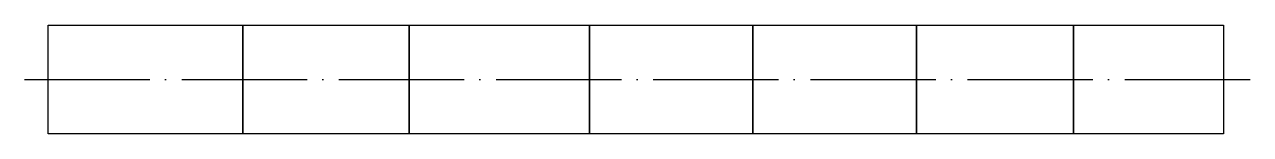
# Model space of a CAD drawing. Header units: millimetres. Extents: x -5 to 230, y -10 to 10.
import ezdxf

# ---------------------------------------------------------------- set-up
doc = ezdxf.new("R2010")
doc.units = ezdxf.units.MM
doc.linetypes.add('ACAD_ISO04W100', pattern=[30, 24, -3, 0, -3])
doc.linetypes.add('CENTER', pattern=[50.8, 31.75, -6.35, 6.35, -6.35])
doc.layers.add('中心线', color=1, linetype='CENTER')

msp = doc.modelspace()

# ---------------------------------------------------------------- linework, layer by layer
for points in [[(0, 10.45), (37.31, 10.45), (37.31, -10.45), (0, -10.45)], [(37.31, 10.45), (69.17, 10.45), (69.17, -10.45), (37.31, -10.45)], [(69.17, 10.45), (103.69, 10.45), (103.69, -10.45), (69.17, -10.45)], [(103.69, 10.45), (134.94, 10.45), (134.94, -10.45), (103.69, -10.45)], [(134.94, 10.45), (166.3, 10.45), (166.3, -10.45), (134.94, -10.45)], [(166.3, 10.45), (196.37, 10.45), (196.37, -10.45), (166.3, -10.45)], [(196.37, 10.45), (225.1, 10.45), (225.1, -10.45), (196.37, -10.45)]]:
    msp.add_lwpolyline(points, close=True)
at = {"layer": '中心线', "color": 1, "linetype": 'ACAD_ISO04W100'}
msp.add_line((-4.5, 0), (230.26, 0), dxfattribs=at)

doc.saveas('drawing.dxf')
